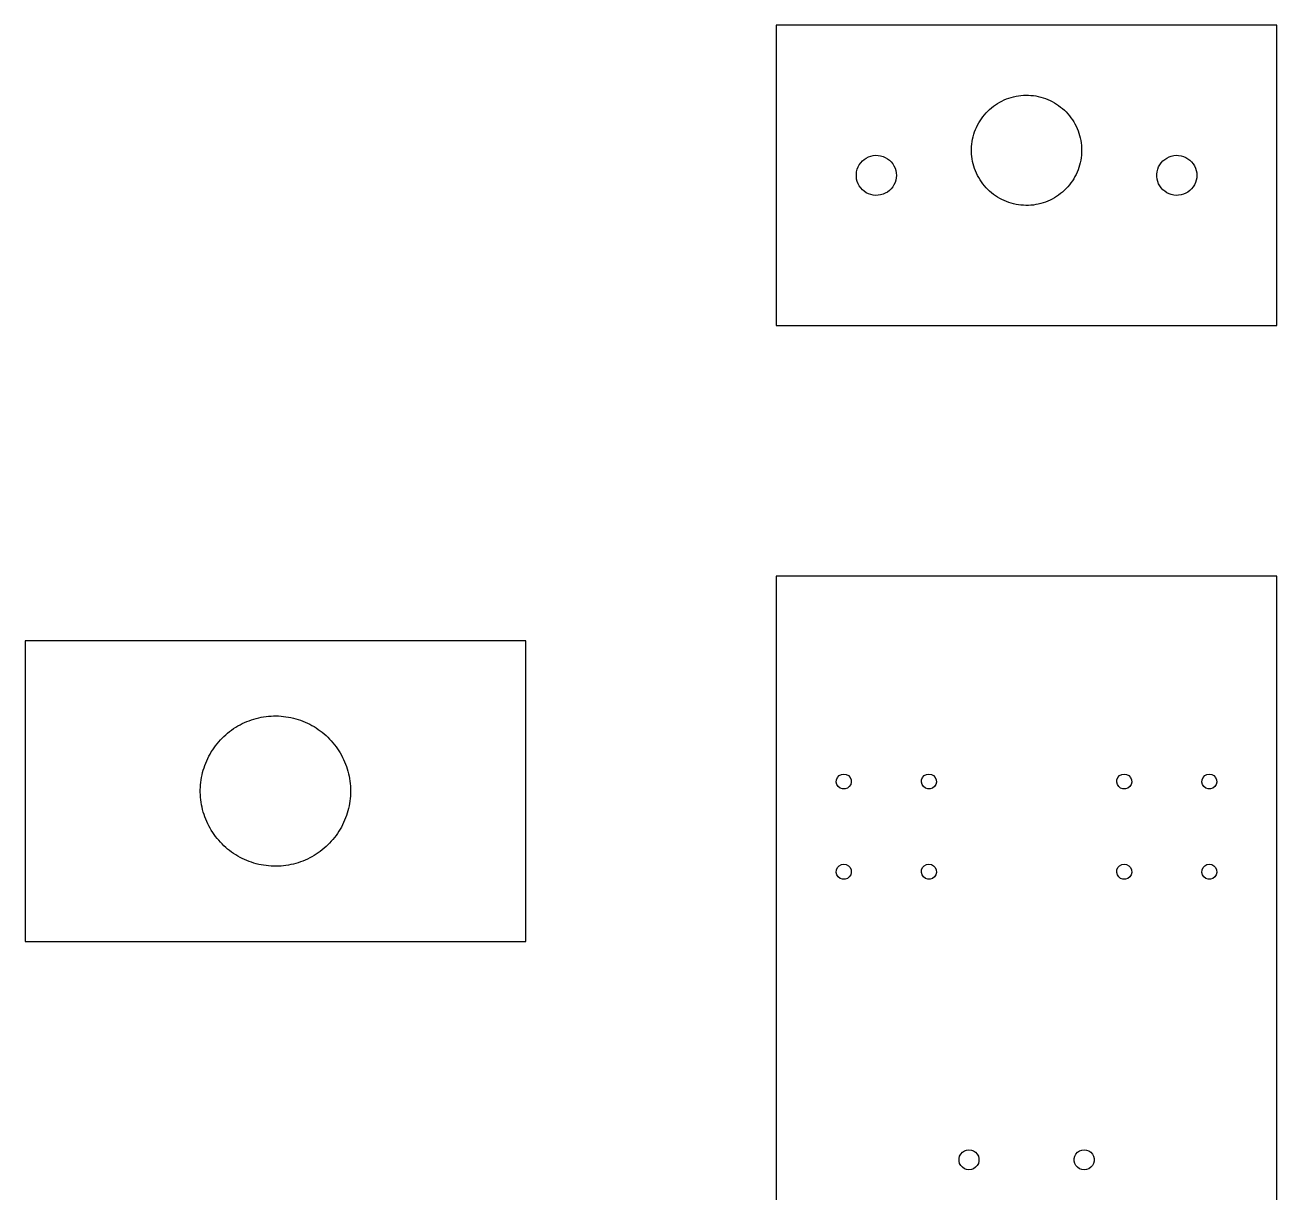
# Model space of a CAD drawing. Header units: metres. Extents: x -550 to 1050, y -400 to 1100.
# Drawn here: x -300 to -50, y 826.9 to 1060 of the extents above; entities that cross this region are included whole.
import ezdxf

# ---------------------------------------------------------------- set-up
doc = ezdxf.new("R2010")
doc.units = ezdxf.units.M

msp = doc.modelspace()

# ---------------------------------------------------------------- linework, layer by layer
for p, q in [((-50, 1060), (-150, 1060)), ((-150, 1060), (-150, 1000)), ((-50, 1000), (-50, 1060)), ((-104.916, 1044.84), (-104.467, 1045.05)), ((-104.467, 1045.05), (-104.008, 1045.24)), ((-104.008, 1045.24), (-103.541, 1045.41)), ((-103.541, 1045.41), (-103.067, 1045.56)), ((-103.067, 1045.56), (-102.586, 1045.69)), ((-102.586, 1045.69), (-102.1, 1045.8)), ((-102.1, 1045.8), (-101.61, 1045.88)), ((-101.61, 1045.88), (-101.117, 1045.94)), ((-101.117, 1045.94), (-100.621, 1045.98)), ((-100.621, 1045.98), (-100.124, 1046)), ((-100.124, 1046), (-99.6272, 1045.99)), ((-99.6272, 1045.99), (-99.1308, 1045.97)), ((-99.1308, 1045.97), (-98.6361, 1045.92)), ((-98.6361, 1045.92), (-98.1443, 1045.84)), ((-98.1443, 1045.84), (-97.6563, 1045.75)), ((-97.6563, 1045.75), (-97.173, 1045.63)), ((-97.173, 1045.63), (-96.6955, 1045.49)), ((-96.6955, 1045.49), (-96.2248, 1045.33)), ((-96.2248, 1045.33), (-95.7618, 1045.15)), ((-95.7618, 1045.15), (-95.3074, 1044.95)), ((-108.08, 1042.46), (-107.734, 1042.82)), ((-107.734, 1042.82), (-107.373, 1043.16)), ((-107.373, 1043.16), (-106.996, 1043.49)), ((-106.996, 1043.49), (-106.606, 1043.8)), ((-106.606, 1043.8), (-106.201, 1044.09)), ((-106.201, 1044.09), (-105.785, 1044.36)), ((-105.785, 1044.36), (-105.356, 1044.61)), ((-105.356, 1044.61), (-104.916, 1044.84)), ((-95.3074, 1044.95), (-94.8627, 1044.73)), ((-94.8627, 1044.73), (-94.4284, 1044.48)), ((-94.4284, 1044.48), (-94.0055, 1044.22)), ((-94.0055, 1044.22), (-93.5948, 1043.94)), ((-93.5948, 1043.94), (-93.1973, 1043.64)), ((-93.1973, 1043.64), (-92.8136, 1043.33)), ((-92.8136, 1043.33), (-92.4446, 1042.99)), ((-92.4446, 1042.99), (-92.0911, 1042.65)), ((-92.0911, 1042.65), (-91.7537, 1042.28)), ((-110.001, 1039.58), (-109.784, 1040.03)), ((-109.784, 1040.03), (-109.547, 1040.46)), ((-109.547, 1040.46), (-109.29, 1040.89)), ((-109.29, 1040.89), (-109.015, 1041.3)), ((-109.015, 1041.3), (-108.721, 1041.7)), ((-108.721, 1041.7), (-108.409, 1042.09)), ((-108.409, 1042.09), (-108.08, 1042.46)), ((-91.7537, 1042.28), (-91.4332, 1041.9)), ((-91.4332, 1041.9), (-91.1301, 1041.51)), ((-91.1301, 1041.51), (-90.8452, 1041.1)), ((-90.8452, 1041.1), (-90.579, 1040.68)), ((-90.579, 1040.68), (-90.332, 1040.25)), ((-90.332, 1040.25), (-90.1048, 1039.8)), ((-110.773, 1037.22), (-110.662, 1037.71)), ((-110.662, 1037.71), (-110.529, 1038.19)), ((-110.529, 1038.19), (-110.374, 1038.66)), ((-110.374, 1038.66), (-110.198, 1039.12)), ((-110.198, 1039.12), (-110.001, 1039.58)), ((-90.1048, 1039.8), (-89.8978, 1039.35)), ((-89.8978, 1039.35), (-89.7114, 1038.89)), ((-89.7114, 1038.89), (-89.5461, 1038.42)), ((-89.5461, 1038.42), (-89.4021, 1037.95)), ((-89.4021, 1037.95), (-89.2798, 1037.47)), ((-110.997, 1035.25), (-110.975, 1035.75)), ((-110.997, 1034.75), (-110.997, 1035.25)), ((-110.975, 1035.75), (-110.93, 1036.24)), ((-110.93, 1036.24), (-110.863, 1036.73)), ((-110.863, 1036.73), (-110.773, 1037.22)), ((-89.2798, 1037.47), (-89.1793, 1036.98)), ((-89.1793, 1036.98), (-89.101, 1036.49)), ((-89.101, 1036.49), (-89.0449, 1035.99)), ((-89.0449, 1035.99), (-89.0112, 1035.5)), ((-89.0112, 1035.5), (-89, 1035)), ((-89, 1035), (-89.0112, 1034.5)), ((-133.401, 1032.11), (-133.116, 1032.51)), ((-133.116, 1032.51), (-132.785, 1032.87)), ((-132.785, 1032.87), (-132.411, 1033.19)), ((-132.411, 1033.19), (-132, 1033.46)), ((-132, 1033.46), (-131.559, 1033.68)), ((-131.559, 1033.68), (-131.095, 1033.85)), ((-131.095, 1033.85), (-130.614, 1033.95)), ((-130.614, 1033.95), (-130.123, 1034)), ((-130.123, 1034), (-129.631, 1033.98)), ((-129.631, 1033.98), (-129.144, 1033.91)), ((-129.144, 1033.91), (-128.671, 1033.77)), ((-128.671, 1033.77), (-128.217, 1033.58)), ((-128.217, 1033.58), (-127.791, 1033.33)), ((-127.791, 1033.33), (-127.398, 1033.04)), ((-127.398, 1033.04), (-127.044, 1032.69)), ((-127.044, 1032.69), (-126.735, 1032.31)), ((-110.975, 1034.25), (-110.997, 1034.75)), ((-110.93, 1033.76), (-110.975, 1034.25)), ((-110.863, 1033.27), (-110.93, 1033.76)), ((-110.773, 1032.78), (-110.863, 1033.27)), ((-110.662, 1032.29), (-110.773, 1032.78)), ((-89.2798, 1032.53), (-89.4021, 1032.05)), ((-89.1793, 1033.02), (-89.2798, 1032.53)), ((-89.101, 1033.51), (-89.1793, 1033.02)), ((-89.0449, 1034.01), (-89.101, 1033.51)), ((-89.0112, 1034.5), (-89.0449, 1034.01)), ((-73.4009, 1032.11), (-73.1163, 1032.51)), ((-73.1163, 1032.51), (-72.7845, 1032.87)), ((-72.7845, 1032.87), (-72.4105, 1033.19)), ((-72.4105, 1033.19), (-72, 1033.46)), ((-72, 1033.46), (-71.5591, 1033.68)), ((-71.5591, 1033.68), (-71.0947, 1033.85)), ((-71.0947, 1033.85), (-70.6136, 1033.95)), ((-70.6136, 1033.95), (-70.1232, 1034)), ((-70.1232, 1034), (-69.6309, 1033.98)), ((-69.6309, 1033.98), (-69.1443, 1033.91)), ((-69.1443, 1033.91), (-68.6706, 1033.77)), ((-68.6706, 1033.77), (-68.217, 1033.58)), ((-68.217, 1033.58), (-67.7905, 1033.33)), ((-67.7905, 1033.33), (-67.3975, 1033.04)), ((-67.3975, 1033.04), (-67.044, 1032.69)), ((-67.044, 1032.69), (-66.7352, 1032.31)), ((-133.992, 1030.25), (-133.932, 1030.73)), ((-133.992, 1029.75), (-133.992, 1030.25)), ((-133.932, 1030.73), (-133.812, 1031.21)), ((-133.812, 1031.21), (-133.634, 1031.67)), ((-133.634, 1031.67), (-133.401, 1032.11)), ((-126.735, 1032.31), (-126.476, 1031.89)), ((-126.476, 1031.89), (-126.27, 1031.44)), ((-126.27, 1031.44), (-126.121, 1030.98)), ((-126.121, 1030.98), (-126.03, 1030.49)), ((-126.03, 1030.49), (-126, 1030)), ((-126, 1030), (-126.03, 1029.51)), ((-110.529, 1031.81), (-110.662, 1032.29)), ((-110.374, 1031.34), (-110.529, 1031.81)), ((-110.198, 1030.88), (-110.374, 1031.34)), ((-110.001, 1030.42), (-110.198, 1030.88)), ((-109.784, 1029.97), (-110.001, 1030.42)), ((-90.1048, 1030.2), (-90.332, 1029.75)), ((-89.8978, 1030.65), (-90.1048, 1030.2)), ((-89.7114, 1031.11), (-89.8978, 1030.65)), ((-89.5461, 1031.58), (-89.7114, 1031.11)), ((-89.4021, 1032.05), (-89.5461, 1031.58)), ((-73.9924, 1030.25), (-73.9319, 1030.73)), ((-73.9924, 1029.75), (-73.9924, 1030.25)), ((-73.9319, 1030.73), (-73.8118, 1031.21)), ((-73.8118, 1031.21), (-73.6339, 1031.67)), ((-73.6339, 1031.67), (-73.4009, 1032.11)), ((-66.7352, 1032.31), (-66.476, 1031.89)), ((-66.476, 1031.89), (-66.2701, 1031.44)), ((-66.2701, 1031.44), (-66.1208, 1030.98)), ((-66.1208, 1030.98), (-66.0303, 1030.49)), ((-66.0303, 1030.49), (-66, 1030)), ((-66, 1030), (-66.0303, 1029.51)), ((-133.932, 1029.27), (-133.992, 1029.75)), ((-133.812, 1028.79), (-133.932, 1029.27)), ((-133.634, 1028.33), (-133.812, 1028.79)), ((-133.401, 1027.89), (-133.634, 1028.33)), ((-133.116, 1027.49), (-133.401, 1027.89)), ((-126.735, 1027.69), (-127.044, 1027.31)), ((-126.476, 1028.11), (-126.735, 1027.69)), ((-126.27, 1028.56), (-126.476, 1028.11)), ((-126.121, 1029.02), (-126.27, 1028.56)), ((-126.03, 1029.51), (-126.121, 1029.02)), ((-109.547, 1029.54), (-109.784, 1029.97)), ((-109.29, 1029.11), (-109.547, 1029.54)), ((-109.015, 1028.7), (-109.29, 1029.11)), ((-108.721, 1028.3), (-109.015, 1028.7)), ((-108.409, 1027.91), (-108.721, 1028.3)), ((-108.08, 1027.54), (-108.409, 1027.91)), ((-107.734, 1027.18), (-108.08, 1027.54)), ((-91.7537, 1027.72), (-92.0911, 1027.35)), ((-91.4332, 1028.1), (-91.7537, 1027.72)), ((-91.1301, 1028.49), (-91.4332, 1028.1)), ((-90.8452, 1028.9), (-91.1301, 1028.49)), ((-90.579, 1029.32), (-90.8452, 1028.9)), ((-90.332, 1029.75), (-90.579, 1029.32)), ((-73.9319, 1029.27), (-73.9924, 1029.75)), ((-73.8118, 1028.79), (-73.9319, 1029.27)), ((-73.6339, 1028.33), (-73.8118, 1028.79)), ((-73.4009, 1027.89), (-73.6339, 1028.33)), ((-73.1163, 1027.49), (-73.4009, 1027.89)), ((-66.7352, 1027.69), (-67.044, 1027.31)), ((-66.476, 1028.11), (-66.7352, 1027.69)), ((-66.2701, 1028.56), (-66.476, 1028.11)), ((-66.1208, 1029.02), (-66.2701, 1028.56)), ((-66.0303, 1029.51), (-66.1208, 1029.02)), ((-132.785, 1027.13), (-133.116, 1027.49)), ((-132.411, 1026.81), (-132.785, 1027.13)), ((-132, 1026.54), (-132.411, 1026.81)), ((-131.559, 1026.32), (-132, 1026.54)), ((-131.095, 1026.15), (-131.559, 1026.32)), ((-130.614, 1026.05), (-131.095, 1026.15)), ((-130.123, 1026), (-130.614, 1026.05)), ((-129.631, 1026.02), (-130.123, 1026)), ((-129.144, 1026.09), (-129.631, 1026.02)), ((-128.671, 1026.23), (-129.144, 1026.09)), ((-128.217, 1026.42), (-128.671, 1026.23)), ((-127.791, 1026.67), (-128.217, 1026.42)), ((-127.398, 1026.96), (-127.791, 1026.67)), ((-127.044, 1027.31), (-127.398, 1026.96)), ((-107.373, 1026.84), (-107.734, 1027.18)), ((-106.996, 1026.51), (-107.373, 1026.84)), ((-106.606, 1026.2), (-106.996, 1026.51)), ((-106.201, 1025.91), (-106.606, 1026.2)), ((-105.785, 1025.64), (-106.201, 1025.91)), ((-105.356, 1025.39), (-105.785, 1025.64)), ((-104.916, 1025.16), (-105.356, 1025.39)), ((-104.467, 1024.95), (-104.916, 1025.16)), ((-95.3074, 1025.05), (-95.7618, 1024.85)), ((-94.8627, 1025.27), (-95.3074, 1025.05)), ((-94.4284, 1025.52), (-94.8627, 1025.27)), ((-94.0055, 1025.78), (-94.4284, 1025.52)), ((-93.5948, 1026.06), (-94.0055, 1025.78)), ((-93.1973, 1026.36), (-93.5948, 1026.06)), ((-92.8136, 1026.67), (-93.1973, 1026.36)), ((-92.4446, 1027.01), (-92.8136, 1026.67)), ((-92.0911, 1027.35), (-92.4446, 1027.01)), ((-72.7845, 1027.13), (-73.1163, 1027.49)), ((-72.4105, 1026.81), (-72.7845, 1027.13)), ((-72, 1026.54), (-72.4105, 1026.81)), ((-71.5591, 1026.32), (-72, 1026.54)), ((-71.0947, 1026.15), (-71.5591, 1026.32)), ((-70.6136, 1026.05), (-71.0947, 1026.15)), ((-70.1232, 1026), (-70.6136, 1026.05)), ((-69.6309, 1026.02), (-70.1232, 1026)), ((-69.1443, 1026.09), (-69.6309, 1026.02)), ((-68.6706, 1026.23), (-69.1443, 1026.09)), ((-68.217, 1026.42), (-68.6706, 1026.23)), ((-67.7905, 1026.67), (-68.217, 1026.42)), ((-67.3975, 1026.96), (-67.7905, 1026.67)), ((-67.044, 1027.31), (-67.3975, 1026.96)), ((-104.008, 1024.76), (-104.467, 1024.95)), ((-103.541, 1024.59), (-104.008, 1024.76)), ((-103.067, 1024.44), (-103.541, 1024.59)), ((-102.586, 1024.31), (-103.067, 1024.44)), ((-102.1, 1024.2), (-102.586, 1024.31)), ((-101.61, 1024.12), (-102.1, 1024.2)), ((-101.117, 1024.06), (-101.61, 1024.12)), ((-100.621, 1024.02), (-101.117, 1024.06)), ((-100.124, 1024), (-100.621, 1024.02)), ((-99.6272, 1024.01), (-100.124, 1024)), ((-99.1308, 1024.03), (-99.6272, 1024.01)), ((-98.6361, 1024.08), (-99.1308, 1024.03)), ((-98.1443, 1024.16), (-98.6361, 1024.08)), ((-97.6563, 1024.25), (-98.1443, 1024.16)), ((-97.173, 1024.37), (-97.6563, 1024.25)), ((-96.6955, 1024.51), (-97.173, 1024.37)), ((-96.2248, 1024.67), (-96.6955, 1024.51)), ((-95.7618, 1024.85), (-96.2248, 1024.67)), ((-150, 1000), (-50, 1000)), ((-50, 950), (-150, 950)), ((-150, 950), (-150, 700)), ((-50, 700), (-50, 950)), ((-200, 937.1), (-300, 937.1)), ((-300, 937.1), (-300, 877.1)), ((-200, 877.1), (-200, 937.1)), ((-257.928, 919.834), (-257.5, 920.09)), ((-257.5, 920.09), (-257.064, 920.333)), ((-257.064, 920.333), (-256.62, 920.56)), ((-256.62, 920.56), (-256.169, 920.773)), ((-256.169, 920.773), (-255.711, 920.97)), ((-255.711, 920.97), (-255.247, 921.152)), ((-255.247, 921.152), (-254.777, 921.319)), ((-254.777, 921.319), (-254.302, 921.47)), ((-254.302, 921.47), (-253.822, 921.605)), ((-253.822, 921.605), (-253.338, 921.724)), ((-253.338, 921.724), (-252.85, 921.827)), ((-252.85, 921.827), (-252.359, 921.913)), ((-252.359, 921.913), (-251.865, 921.984)), ((-251.865, 921.984), (-251.369, 922.037)), ((-251.369, 922.037), (-250.872, 922.075)), ((-250.872, 922.075), (-250.374, 922.095)), ((-250.374, 922.095), (-249.875, 922.099)), ((-249.875, 922.099), (-249.377, 922.087)), ((-249.377, 922.087), (-248.879, 922.058)), ((-248.879, 922.058), (-248.382, 922.013)), ((-248.382, 922.013), (-247.888, 921.951)), ((-247.888, 921.951), (-247.395, 921.872)), ((-247.395, 921.872), (-246.906, 921.777)), ((-246.906, 921.777), (-246.42, 921.666)), ((-246.42, 921.666), (-245.937, 921.539)), ((-245.937, 921.539), (-245.46, 921.396)), ((-245.46, 921.396), (-244.987, 921.238)), ((-244.987, 921.238), (-244.52, 921.063)), ((-244.52, 921.063), (-244.059, 920.873)), ((-244.059, 920.873), (-243.604, 920.668)), ((-243.604, 920.668), (-243.157, 920.448)), ((-243.157, 920.448), (-242.717, 920.213)), ((-242.717, 920.213), (-242.285, 919.964)), ((-260.996, 917.303), (-260.651, 917.662)), ((-260.651, 917.662), (-260.294, 918.011)), ((-260.294, 918.011), (-259.925, 918.347)), ((-259.925, 918.347), (-259.546, 918.67)), ((-259.546, 918.67), (-259.156, 918.981)), ((-259.156, 918.981), (-258.756, 919.279)), ((-258.756, 919.279), (-258.346, 919.563)), ((-258.346, 919.563), (-257.928, 919.834)), ((-242.285, 919.964), (-241.862, 919.7)), ((-241.862, 919.7), (-241.447, 919.423)), ((-241.447, 919.423), (-241.043, 919.132)), ((-241.043, 919.132), (-240.648, 918.827)), ((-240.648, 918.827), (-240.263, 918.51)), ((-240.263, 918.51), (-239.889, 918.18)), ((-239.889, 918.18), (-239.526, 917.838)), ((-239.526, 917.838), (-239.175, 917.484)), ((-262.799, 914.922), (-262.532, 915.343)), ((-262.532, 915.343), (-262.251, 915.755)), ((-262.251, 915.755), (-261.957, 916.157)), ((-261.957, 916.157), (-261.649, 916.549)), ((-261.649, 916.549), (-261.329, 916.931)), ((-261.329, 916.931), (-260.996, 917.303)), ((-239.175, 917.484), (-238.836, 917.118)), ((-238.836, 917.118), (-238.509, 916.742)), ((-238.509, 916.742), (-238.195, 916.355)), ((-238.195, 916.355), (-237.894, 915.957)), ((-237.894, 915.957), (-237.606, 915.55)), ((-237.606, 915.55), (-237.332, 915.133)), ((-237.332, 915.133), (-237.072, 914.708)), ((-264.095, 912.23), (-263.917, 912.696)), ((-263.917, 912.696), (-263.723, 913.155)), ((-263.723, 913.155), (-263.515, 913.608)), ((-263.515, 913.608), (-263.291, 914.054)), ((-263.291, 914.054), (-263.052, 914.492)), ((-263.052, 914.492), (-262.799, 914.922)), ((-237.072, 914.708), (-236.827, 914.274)), ((-236.827, 914.274), (-236.596, 913.832)), ((-236.596, 913.832), (-236.379, 913.383)), ((-236.379, 913.383), (-236.178, 912.927)), ((-236.178, 912.927), (-235.992, 912.464)), ((-264.75, 909.827), (-264.651, 910.316)), ((-264.651, 910.316), (-264.536, 910.801)), ((-264.536, 910.801), (-264.405, 911.282)), ((-264.405, 911.282), (-264.258, 911.759)), ((-264.258, 911.759), (-264.095, 912.23)), ((-235.992, 912.464), (-235.821, 911.995)), ((-235.821, 911.995), (-235.666, 911.521)), ((-235.666, 911.521), (-235.527, 911.042)), ((-235.527, 911.042), (-235.404, 910.559)), ((-235.404, 910.559), (-235.297, 910.072)), ((-235.297, 910.072), (-235.207, 909.582)), ((-137.756, 909.82), (-137.421, 910.184)), ((-137.421, 910.184), (-136.987, 910.419)), ((-136.987, 910.419), (-136.5, 910.5)), ((-136.5, 910.5), (-136.013, 910.419)), ((-136.013, 910.419), (-135.579, 910.184)), ((-135.579, 910.184), (-135.244, 909.82)), ((-120.756, 909.82), (-120.421, 910.184)), ((-120.421, 910.184), (-119.987, 910.419)), ((-119.987, 910.419), (-119.5, 910.5)), ((-119.5, 910.5), (-119.013, 910.419)), ((-119.013, 910.419), (-118.579, 910.184)), ((-118.579, 910.184), (-118.244, 909.82)), ((-81.7558, 909.82), (-81.4213, 910.184)), ((-81.4213, 910.184), (-80.987, 910.419)), ((-80.987, 910.419), (-80.5, 910.5)), ((-80.5, 910.5), (-80.0129, 910.419)), ((-80.0129, 910.419), (-79.5787, 910.184)), ((-79.5787, 910.184), (-79.2442, 909.82)), ((-64.7558, 909.82), (-64.4213, 910.184)), ((-64.4213, 910.184), (-63.987, 910.419)), ((-63.987, 910.419), (-63.5, 910.5)), ((-63.5, 910.5), (-63.0129, 910.419)), ((-63.0129, 910.419), (-62.5787, 910.184)), ((-62.5787, 910.184), (-62.2442, 909.82)), ((-264.998, 907.349), (-264.981, 907.848)), ((-264.981, 907.848), (-264.948, 908.345)), ((-264.948, 908.345), (-264.899, 908.841)), ((-264.899, 908.841), (-264.832, 909.336)), ((-264.832, 909.336), (-264.75, 909.827)), ((-235.207, 909.582), (-235.132, 909.089)), ((-235.132, 909.089), (-235.075, 908.594)), ((-235.075, 908.594), (-235.033, 908.097)), ((-235.033, 908.097), (-235.008, 907.599)), ((-235.008, 907.599), (-235, 907.1)), ((-137.995, 908.876), (-137.954, 909.368)), ((-137.874, 908.397), (-137.995, 908.876)), ((-137.954, 909.368), (-137.756, 909.82)), ((-137.604, 907.984), (-137.874, 908.397)), ((-137.214, 907.681), (-137.604, 907.984)), ((-136.747, 907.52), (-137.214, 907.681)), ((-136.253, 907.52), (-136.747, 907.52)), ((-135.786, 907.681), (-136.253, 907.52)), ((-135.396, 907.984), (-135.786, 907.681)), ((-135.126, 908.397), (-135.396, 907.984)), ((-135.244, 909.82), (-135.046, 909.368)), ((-135.005, 908.876), (-135.126, 908.397)), ((-135.046, 909.368), (-135.005, 908.876)), ((-120.995, 908.876), (-120.954, 909.368)), ((-120.874, 908.397), (-120.995, 908.876)), ((-120.954, 909.368), (-120.756, 909.82)), ((-120.604, 907.984), (-120.874, 908.397)), ((-120.214, 907.681), (-120.604, 907.984)), ((-119.747, 907.52), (-120.214, 907.681)), ((-119.253, 907.52), (-119.747, 907.52)), ((-118.786, 907.681), (-119.253, 907.52)), ((-118.396, 907.984), (-118.786, 907.681)), ((-118.126, 908.397), (-118.396, 907.984)), ((-118.244, 909.82), (-118.046, 909.368)), ((-118.005, 908.876), (-118.126, 908.397)), ((-118.046, 909.368), (-118.005, 908.876)), ((-81.9949, 908.876), (-81.9541, 909.368)), ((-81.8737, 908.397), (-81.9949, 908.876)), ((-81.9541, 909.368), (-81.7558, 909.82)), ((-81.6036, 907.984), (-81.8737, 908.397)), ((-81.2139, 907.681), (-81.6036, 907.984)), ((-80.7469, 907.52), (-81.2139, 907.681)), ((-80.2531, 907.52), (-80.7469, 907.52)), ((-79.7861, 907.681), (-80.2531, 907.52)), ((-79.3964, 907.984), (-79.7861, 907.681)), ((-79.1263, 908.397), (-79.3964, 907.984)), ((-79.2442, 909.82), (-79.0459, 909.368)), ((-79.0051, 908.876), (-79.1263, 908.397)), ((-79.0459, 909.368), (-79.0051, 908.876)), ((-64.9949, 908.876), (-64.9541, 909.368)), ((-64.8737, 908.397), (-64.9949, 908.876)), ((-64.9541, 909.368), (-64.7558, 909.82)), ((-64.6036, 907.984), (-64.8737, 908.397)), ((-64.2139, 907.681), (-64.6036, 907.984)), ((-63.7469, 907.52), (-64.2139, 907.681)), ((-63.2531, 907.52), (-63.7469, 907.52)), ((-62.7861, 907.681), (-63.2531, 907.52)), ((-62.3964, 907.984), (-62.7861, 907.681)), ((-62.1263, 908.397), (-62.3964, 907.984)), ((-62.2442, 909.82), (-62.0459, 909.368)), ((-62.0051, 908.876), (-62.1263, 908.397)), ((-62.0459, 909.368), (-62.0051, 908.876)), ((-264.998, 906.851), (-264.998, 907.349)), ((-264.981, 906.352), (-264.998, 906.851)), ((-264.948, 905.855), (-264.981, 906.352)), ((-264.899, 905.359), (-264.948, 905.855)), ((-264.832, 904.864), (-264.899, 905.359)), ((-235.132, 905.111), (-235.207, 904.618)), ((-235.075, 905.607), (-235.132, 905.111)), ((-235.033, 906.103), (-235.075, 905.607)), ((-235.008, 906.601), (-235.033, 906.103)), ((-235, 907.1), (-235.008, 906.601)), ((-264.75, 904.373), (-264.832, 904.864)), ((-264.651, 903.884), (-264.75, 904.373)), ((-264.536, 903.399), (-264.651, 903.884)), ((-264.405, 902.918), (-264.536, 903.399)), ((-264.258, 902.441), (-264.405, 902.918)), ((-235.666, 902.679), (-235.821, 902.205)), ((-235.527, 903.158), (-235.666, 902.679)), ((-235.404, 903.641), (-235.527, 903.158)), ((-235.297, 904.128), (-235.404, 903.641)), ((-235.207, 904.618), (-235.297, 904.128)), ((-264.095, 901.97), (-264.258, 902.441)), ((-263.917, 901.504), (-264.095, 901.97)), ((-263.723, 901.045), (-263.917, 901.504)), ((-263.515, 900.592), (-263.723, 901.045)), ((-263.291, 900.146), (-263.515, 900.592)), ((-263.052, 899.708), (-263.291, 900.146)), ((-236.596, 900.368), (-236.827, 899.926)), ((-236.379, 900.817), (-236.596, 900.368)), ((-236.178, 901.273), (-236.379, 900.817)), ((-235.992, 901.736), (-236.178, 901.273)), ((-235.821, 902.205), (-235.992, 901.736)), ((-262.799, 899.278), (-263.052, 899.708)), ((-262.532, 898.857), (-262.799, 899.278)), ((-262.251, 898.445), (-262.532, 898.857)), ((-261.957, 898.043), (-262.251, 898.445)), ((-261.649, 897.651), (-261.957, 898.043)), ((-261.329, 897.269), (-261.649, 897.651)), ((-238.195, 897.845), (-238.509, 897.458)), ((-237.894, 898.243), (-238.195, 897.845)), ((-237.606, 898.65), (-237.894, 898.243)), ((-237.332, 899.067), (-237.606, 898.65)), ((-237.072, 899.492), (-237.332, 899.067)), ((-236.827, 899.926), (-237.072, 899.492)), ((-260.996, 896.897), (-261.329, 897.269)), ((-260.651, 896.538), (-260.996, 896.897)), ((-260.294, 896.189), (-260.651, 896.538)), ((-259.925, 895.853), (-260.294, 896.189)), ((-259.546, 895.53), (-259.925, 895.853)), ((-259.156, 895.219), (-259.546, 895.53)), ((-258.756, 894.921), (-259.156, 895.219)), ((-241.043, 895.068), (-241.447, 894.777)), ((-240.648, 895.373), (-241.043, 895.068)), ((-240.263, 895.69), (-240.648, 895.373)), ((-239.889, 896.02), (-240.263, 895.69)), ((-239.526, 896.362), (-239.889, 896.02)), ((-239.175, 896.716), (-239.526, 896.362)), ((-238.836, 897.082), (-239.175, 896.716)), ((-238.509, 897.458), (-238.836, 897.082)), ((-258.346, 894.637), (-258.756, 894.921)), ((-257.928, 894.366), (-258.346, 894.637)), ((-257.5, 894.11), (-257.928, 894.366)), ((-257.064, 893.867), (-257.5, 894.11)), ((-256.62, 893.64), (-257.064, 893.867)), ((-256.169, 893.427), (-256.62, 893.64)), ((-255.711, 893.23), (-256.169, 893.427)), ((-255.247, 893.048), (-255.711, 893.23)), ((-254.777, 892.881), (-255.247, 893.048)), ((-254.302, 892.73), (-254.777, 892.881)), ((-253.822, 892.595), (-254.302, 892.73)), ((-253.338, 892.476), (-253.822, 892.595)), ((-246.42, 892.534), (-246.906, 892.423)), ((-245.937, 892.661), (-246.42, 892.534)), ((-245.46, 892.804), (-245.937, 892.661)), ((-244.987, 892.962), (-245.46, 892.804)), ((-244.52, 893.137), (-244.987, 892.962)), ((-244.059, 893.327), (-244.52, 893.137)), ((-243.604, 893.532), (-244.059, 893.327)), ((-243.157, 893.752), (-243.604, 893.532)), ((-242.717, 893.987), (-243.157, 893.752)), ((-242.285, 894.236), (-242.717, 893.987)), ((-241.862, 894.5), (-242.285, 894.236)), ((-241.447, 894.777), (-241.862, 894.5)), ((-136.987, 892.419), (-136.5, 892.5)), ((-136.5, 892.5), (-136.013, 892.419)), ((-119.987, 892.419), (-119.5, 892.5)), ((-119.5, 892.5), (-119.013, 892.419)), ((-80.987, 892.419), (-80.5, 892.5)), ((-80.5, 892.5), (-80.0129, 892.419)), ((-63.987, 892.419), (-63.5, 892.5)), ((-63.5, 892.5), (-63.0129, 892.419)), ((-252.85, 892.373), (-253.338, 892.476)), ((-252.359, 892.287), (-252.85, 892.373)), ((-251.865, 892.216), (-252.359, 892.287)), ((-251.369, 892.163), (-251.865, 892.216)), ((-250.872, 892.125), (-251.369, 892.163)), ((-250.374, 892.105), (-250.872, 892.125)), ((-249.875, 892.101), (-250.374, 892.105)), ((-249.377, 892.113), (-249.875, 892.101)), ((-248.879, 892.142), (-249.377, 892.113)), ((-248.382, 892.187), (-248.879, 892.142)), ((-247.888, 892.249), (-248.382, 892.187)), ((-247.395, 892.328), (-247.888, 892.249)), ((-246.906, 892.423), (-247.395, 892.328)), ((-137.995, 890.876), (-137.954, 891.368)), ((-137.874, 890.397), (-137.995, 890.876)), ((-137.954, 891.368), (-137.756, 891.82)), ((-137.604, 889.984), (-137.874, 890.397)), ((-137.756, 891.82), (-137.421, 892.184)), ((-137.421, 892.184), (-136.987, 892.419)), ((-136.013, 892.419), (-135.579, 892.184)), ((-135.579, 892.184), (-135.244, 891.82)), ((-135.126, 890.397), (-135.396, 889.984)), ((-135.244, 891.82), (-135.046, 891.368)), ((-135.005, 890.876), (-135.126, 890.397)), ((-135.046, 891.368), (-135.005, 890.876)), ((-120.995, 890.876), (-120.954, 891.368)), ((-120.874, 890.397), (-120.995, 890.876)), ((-120.954, 891.368), (-120.756, 891.82)), ((-120.604, 889.984), (-120.874, 890.397)), ((-120.756, 891.82), (-120.421, 892.184)), ((-120.421, 892.184), (-119.987, 892.419)), ((-119.013, 892.419), (-118.579, 892.184)), ((-118.579, 892.184), (-118.244, 891.82)), ((-118.126, 890.397), (-118.396, 889.984)), ((-118.244, 891.82), (-118.046, 891.368)), ((-118.005, 890.876), (-118.126, 890.397)), ((-118.046, 891.368), (-118.005, 890.876)), ((-81.9949, 890.876), (-81.9541, 891.368)), ((-81.8737, 890.397), (-81.9949, 890.876)), ((-81.9541, 891.368), (-81.7558, 891.82)), ((-81.6036, 889.984), (-81.8737, 890.397)), ((-81.7558, 891.82), (-81.4213, 892.184)), ((-81.4213, 892.184), (-80.987, 892.419)), ((-80.0129, 892.419), (-79.5787, 892.184)), ((-79.5787, 892.184), (-79.2442, 891.82)), ((-79.1263, 890.397), (-79.3964, 889.984)), ((-79.2442, 891.82), (-79.0459, 891.368)), ((-79.0051, 890.876), (-79.1263, 890.397)), ((-79.0459, 891.368), (-79.0051, 890.876)), ((-64.9949, 890.876), (-64.9541, 891.368)), ((-64.8737, 890.397), (-64.9949, 890.876)), ((-64.9541, 891.368), (-64.7558, 891.82)), ((-64.6036, 889.984), (-64.8737, 890.397)), ((-64.7558, 891.82), (-64.4213, 892.184)), ((-64.4213, 892.184), (-63.987, 892.419)), ((-63.0129, 892.419), (-62.5787, 892.184)), ((-62.5787, 892.184), (-62.2442, 891.82)), ((-62.1263, 890.397), (-62.3964, 889.984)), ((-62.2442, 891.82), (-62.0459, 891.368)), ((-62.0051, 890.876), (-62.1263, 890.397)), ((-62.0459, 891.368), (-62.0051, 890.876)), ((-137.214, 889.681), (-137.604, 889.984)), ((-136.747, 889.52), (-137.214, 889.681)), ((-136.253, 889.52), (-136.747, 889.52)), ((-135.786, 889.681), (-136.253, 889.52)), ((-135.396, 889.984), (-135.786, 889.681)), ((-120.214, 889.681), (-120.604, 889.984)), ((-119.747, 889.52), (-120.214, 889.681)), ((-119.253, 889.52), (-119.747, 889.52)), ((-118.786, 889.681), (-119.253, 889.52)), ((-118.396, 889.984), (-118.786, 889.681)), ((-81.2139, 889.681), (-81.6036, 889.984)), ((-80.7469, 889.52), (-81.2139, 889.681)), ((-80.2531, 889.52), (-80.7469, 889.52)), ((-79.7861, 889.681), (-80.2531, 889.52)), ((-79.3964, 889.984), (-79.7861, 889.681)), ((-64.2139, 889.681), (-64.6036, 889.984)), ((-63.7469, 889.52), (-64.2139, 889.681)), ((-63.2531, 889.52), (-63.7469, 889.52)), ((-62.7861, 889.681), (-63.2531, 889.52)), ((-62.3964, 889.984), (-62.7861, 889.681)), ((-300, 877.1), (-200, 877.1)), ((-112.826, 834.997), (-112.429, 835.271)), ((-112.429, 835.271), (-111.979, 835.442)), ((-111.979, 835.442), (-111.5, 835.5)), ((-111.5, 835.5), (-111.021, 835.442)), ((-111.021, 835.442), (-110.571, 835.271)), ((-110.571, 835.271), (-110.174, 834.997)), ((-89.8262, 834.997), (-89.4294, 835.271)), ((-89.4294, 835.271), (-88.9786, 835.442)), ((-88.9786, 835.442), (-88.5, 835.5)), ((-88.5, 835.5), (-88.0214, 835.442)), ((-88.0214, 835.442), (-87.5706, 835.271)), ((-87.5706, 835.271), (-87.1738, 834.997)), ((-113.485, 833.741), (-113.37, 834.209)), ((-113.485, 833.259), (-113.485, 833.741)), ((-113.37, 832.791), (-113.485, 833.259)), ((-113.37, 834.209), (-113.146, 834.636)), ((-113.146, 832.364), (-113.37, 832.791)), ((-113.146, 834.636), (-112.826, 834.997)), ((-110.174, 834.997), (-109.854, 834.636)), ((-109.854, 834.636), (-109.63, 834.209)), ((-109.63, 832.791), (-109.854, 832.364)), ((-109.63, 834.209), (-109.515, 833.741)), ((-109.515, 833.259), (-109.63, 832.791)), ((-109.515, 833.741), (-109.515, 833.259)), ((-90.4854, 833.741), (-90.37, 834.209)), ((-90.4854, 833.259), (-90.4854, 833.741)), ((-90.37, 832.791), (-90.4854, 833.259)), ((-90.37, 834.209), (-90.146, 834.636)), ((-90.146, 832.364), (-90.37, 832.791)), ((-90.146, 834.636), (-89.8262, 834.997)), ((-87.1738, 834.997), (-86.854, 834.636)), ((-86.854, 834.636), (-86.63, 834.209)), ((-86.63, 832.791), (-86.854, 832.364)), ((-86.63, 834.209), (-86.5146, 833.741)), ((-86.5146, 833.259), (-86.63, 832.791)), ((-86.5146, 833.741), (-86.5146, 833.259)), ((-112.826, 832.003), (-113.146, 832.364)), ((-112.429, 831.729), (-112.826, 832.003)), ((-111.979, 831.558), (-112.429, 831.729)), ((-111.5, 831.5), (-111.979, 831.558)), ((-111.021, 831.558), (-111.5, 831.5)), ((-110.571, 831.729), (-111.021, 831.558)), ((-110.174, 832.003), (-110.571, 831.729)), ((-109.854, 832.364), (-110.174, 832.003)), ((-89.8262, 832.003), (-90.146, 832.364)), ((-89.4294, 831.729), (-89.8262, 832.003)), ((-88.9786, 831.558), (-89.4294, 831.729)), ((-88.5, 831.5), (-88.9786, 831.558)), ((-88.0214, 831.558), (-88.5, 831.5)), ((-87.5706, 831.729), (-88.0214, 831.558)), ((-87.1738, 832.003), (-87.5706, 831.729)), ((-86.854, 832.364), (-87.1738, 832.003))]:
    msp.add_line(p, q)

doc.saveas('drawing.dxf')
